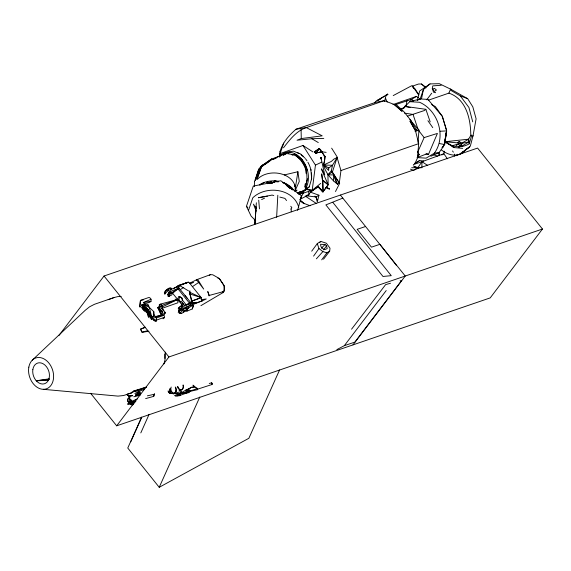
<?xml version="1.0" encoding="UTF-8"?>
<svg xmlns="http://www.w3.org/2000/svg" width="571" height="571" viewBox="0 0 571 571"><rect width="100%" height="100%" fill="white"/><g stroke="black" fill="none" stroke-linecap="round" stroke-linejoin="round"><path stroke-width="0.86" d="M268.898 183.141L268.456 182.827L268.92 183.427M323.222 191.777L322.965 180.757M143.999 304.058L149.788 302.266L151.037 301.267L151.051 299.225L149.752 297.655L148.553 297.577L140.43 300.417L139.767 306.855L140.43 300.417L143.549 299.775M421.869 167.845L421.94 161.714L443.867 153.735L444.117 151.179M186.824 311.216L187.438 309.296L188.601 308.012L191.635 305.849L193.648 305.528L192.227 308.961L186.824 311.216L185.803 309.896M288.455 187.06L288.441 186.696M288.526 187.002L288.526 186.824A2.555 1.342 50.8 0 0 288.498 186.539L287.705 185.425A0.828 0.471 49.2 0 0 287.534 185.368L287.035 185.696A3.033 1.713 45 0 0 286.985 185.882A3.141 1.763 45.7 0 1 287.042 185.696M157.924 307.748L159.295 306.213L159.316 304.778L160.208 304.186L177.624 299.475L177.945 302.766L162.143 308.304L157.853 307.562L161.143 315.014L164.02 315.299L165.205 312.487L162.143 308.304L161.622 305.292L160.872 304.086L161.493 305.571L177.624 299.475L175.069 299.197M288.248 187.052L287.813 185.803M290.047 188.223L290.039 187.859M290.125 188.173L289.383 186.539A0.828 0.435 55.1 0 0 289.226 186.467L288.769 186.767A3.141 1.634 51.8 0 0 288.733 186.96L288.733 186.96A3.041 1.577 51.8 0 1 288.783 186.731A1.499 0.778 51.9 0 1 288.876 186.539L289.297 186.496M138.482 392.741L138.503 391.777L134.842 393.433L138.482 392.741L138.832 395.553L138.425 394.868L138.946 393.119L139.41 395.632L140.18 394.875M289.861 188.202L289.847 187.688A1.406 0.685 55.6 0 0 289.804 187.502L289.397 186.86M454.623 155.947L454.659 154.234M461.653 145.341L461.696 143.257L459.455 141.558L458.028 142.172L458.277 144.063L459.869 145.812L461.653 145.341L458.634 147.14M430.827 156.268L439.049 152.585L443.489 146.497L445.123 141.729C452.018 147.432 461.425 148.474 469.198 143.835L468.605 139.188L470.782 135.434C470.725 119.032 466.321 99.126 448.906 93.116L428.164 100.282M255.044 223.504L256.072 206.688M305.264 183.726L305.142 187.188L307.626 178.68M254.302 186.596L254.545 181.628M267.392 183.719L267.421 182.299M269.155 183.255L268.306 182.677A0.906 0.607 -20.9 0 0 267.963 182.92L267.663 183.177L267.671 182.249M165.362 352.179L164.962 360.023L163.948 363.913M129.767 400.235L130.152 399.614M276.628 217.301L277.82 195.246M254.88 224.446L256.358 202.769M305.299 184.569L305.142 187.188C309.817 175.504 305.15 161.15 294.193 154.798L286.649 153.528L283.473 155.134M305.963 173.22L306.22 168.852L301.467 160.101L294.45 154.427L291.952 154.841M417.08 157.603L426.13 158.146L434.381 153.149C446.536 136.462 438.107 110.431 419.614 102.273L409.742 101.681L402.505 108.997M222.397 291.881C224.553 294.165 224.546 286.735 224.11 285.678L219.3 278.491L212.755 274.779L210.421 274.644L196.831 279.633L189.529 283.273L193.333 282.524L189.672 283.494M314.849 151.7L315.834 153.135L319.175 148.603L314.4 151.865L315.849 153.064L322.301 151.643L315.834 153.135L314.4 151.865L319.175 148.603L325.284 156.697L323.529 165.083C325.813 173.134 331.194 179.38 337.582 184.276L339.31 182.963L340.958 170.551L337.104 157.582L332.522 165.262L328.775 167.953L328.611 170.444L323.529 165.083C326.084 156.468 324.471 156.547 320.302 149.209M129.517 399.736L129.646 397.908M417.665 155.184L417.579 156.39L419.107 154.434L417.522 151.608M333.378 180.986L333.821 174.926L331.287 170.879L332.522 165.262L323.529 165.083L328.775 167.953M418.029 142.536L418.964 130.109L409.85 119.624M280.14 156.168L280.347 153.506L302.965 145.477L312.908 151.907M289.94 188.152L290.032 187.838M288.319 186.988L288.098 186.132M415.281 130.381L409.978 121.131L415.51 130.845L418.686 143.635L417.579 156.39L419.107 154.434L414.817 163.806M153.763 311.616L153.278 316.777L151.586 316.876L141.915 304.55L148.182 304.943L149.352 307.412L151.372 315.599L148.075 309.361L143.071 304.486L149.352 307.412L153.763 311.616L154.206 314.785M269.662 183.205L270.226 182.484L271.496 182.492M269.683 183.362A1.106 0.728 -14.7 0 0 269.762 183.584A1.149 0.764 -14.7 0 1 269.662 183.284L269.662 183.148A1.085 0.714 -15.4 0 1 269.812 182.813L270.019 182.706M138.832 395.553L139.01 393.84L135.434 395.032L137.611 393.533M279.333 157.153C279.647 145.755 287.834 136.355 296.042 129.224L375.896 102.273L384.197 100.682L394.597 104.586L402.127 111.345L393.947 104.464L396.431 104.807L403.69 111.473L411.541 121.259M192.406 302.737L196.617 302.359L184.726 305.421L189.879 302.965C190.793 303.958 193.248 302.502 191.599 301.766L189.929 293.979L189.893 290.789M445.102 140.794L445.48 137.318M445.673 135.584L445.958 132.986M323.55 259.191L329.674 251.169L330.002 248.221L326.376 243.232L320.738 241.397L317.298 243.574L311.709 251.183M445.451 137.183L444.759 143.143L446.643 130.916L442.304 116.298L435.366 106.584L431.605 104.543M445.651 135.477L445.951 132.922M299.432 194.297L312.209 190.314L315.449 165.112L302.965 145.477M442.282 147.561L444.681 144.52L446.643 130.916L440.12 131.244M323.036 180.357L322.558 180.978L322.893 191.87L317.847 186.703L310.388 192.141L308.783 194.875L299.804 199.436M294.936 190.607L297.891 171.728L284.308 174.933M181.628 308.547L182.192 305.242L178.823 307.783L181.628 308.547L179.308 309.032L178.723 307.655L182.092 305.107L182.57 306.356L181.614 305.763L182.092 305.107L181.078 306.663M444.481 143.407L446.643 130.916M384.519 101.567L386.003 95.642L387.602 94.108L388.037 94.458M462.581 151.893L462.767 152.336L470.297 146.205L473.059 135.62L476.107 118.818L472.824 106.856L467.67 98.669L450.997 89.354L439.342 83.701L430.013 83.908L419.664 90.989L417.444 100.089M405.945 106.299L407.016 100.66M421.548 98.662L423.389 89.611L430.013 83.908M183.891 393.812L188.951 392.57L189.815 391.57L180.079 395.446L179.986 394.126L169.73 393.133L168.088 390.907A2.998 2.027 76.2 0 0 170.386 393.212M175.682 387.259L176.175 390.457L175.818 392.177L174.769 393.383L173.677 393.783L169.73 393.133L169.187 391.72M145.555 387.645L138.318 390.543L137.54 390.386L138.717 391.242L137.868 390.2L138.168 389.6L146.319 387.052M170.087 388.53L170.329 390.436L169.73 393.133L173.677 393.783M267.656 183.348L268.37 182.834L267.778 183.163M326.012 187.838L322.893 191.87L318.297 186.796L310.388 192.141L318.946 195.211L317.305 201.998L316.056 196.966L314.849 196.131M297.591 210.392L301.524 195.824L280.839 180.779L253.296 186.067L246.429 206.359L251.133 216.138L255.722 220.806M178.245 312.787L178.802 310.66L184.768 307.89L186.738 307.633A4.361 1.313 -38.7 0 1 186.781 308.333M415.51 130.845L415.945 129.203L416.973 130.424L415.51 130.109M294.386 186.453L294.836 184.783M129.795 399.614L129.638 400.185L131.251 399.807M272.267 182.927L272.574 182.542M309.218 186.903L298.84 193.548L304.25 190.921L309.218 186.903L311.659 178.752L310.831 169.33M410.506 101.674L411.227 99.283M469.198 143.835L471.824 135.106L470.782 135.434M162.185 309.967L162.614 306.77L177.624 299.475M260.84 167.51L258.799 169.066L255.358 180.222L260.554 166.668L271.489 159.052L260.554 166.668L256.5 178.959M192.227 308.961L193.269 305.706L192.156 304.329M326.812 187.659L329.388 188.994L326.105 187.659L328.154 184.776L327.918 174.826L332.393 172.049L337.104 157.582L334.049 159.024L331.344 161.415L323.529 165.083M300.16 199.886L301.524 195.824M171.15 288.205L170.551 289.975L171.15 288.205L170.422 288.034L167.646 289.347L166.14 290.575L164.769 293.965L164.362 293.658M248.599 210.135L252.803 197.809C265.858 185.104 293.337 188.359 298.726 207.18M423.389 89.611L420.213 98.94L418.664 99.682M254.552 181.457L258.799 169.066M257.186 179.166L261.368 166.975L271.967 159.537M283.723 143.071L279.455 155.54L280.09 155.819M209.25 383.484L211.698 382.777L212.148 383.591L211.534 383.462L212.405 384.383L197.716 389.122L197.516 389.686L189.294 391.542M272.524 182.834L272.495 183.027A0.764 0.521 -5 0 1 272.595 182.791L272.61 182.691M142.279 306.27L144.249 308.269L142.279 306.27L143.185 306.648M151.129 319.182L151.693 318.661M404.04 108.005L404.689 106.349L406.238 105.606M129.41 402.077L128.097 401.649L127.654 400.685L128.732 397.966M153.356 396.41L154.441 393.676M256.736 178.98L262.289 165.083M153.435 319.482L155.091 321.295A2.398 1.734 70.6 0 0 156.533 320.795L156.597 317.919L155.105 316.648L162.328 314.949L165.205 312.487L165.019 313.615M448.906 93.116L450.212 89.961L460.347 95.964L467.67 98.669M425.923 153.934L428.514 154.348L437.407 133.414L424.132 137.59L417.715 152.064M130.752 441.826L141.644 417.494M140.801 432.911L149.131 414.275M141.651 417.123L127.761 448.028L159.223 487.299L248.87 438.278L279.576 369.958M159.223 487.299L199.793 397.016M472.56 136.719L473.059 135.62M168.095 295.699L168.495 294.822L168.124 296.178M150.123 316.727L150.637 316.327L147.725 314.564L146.726 310.895L142.507 306.363L144.22 309.746L146.726 310.895L150.965 316.641L150.123 316.727L147.725 314.564L150.551 316.612L150.123 316.727L150.637 316.327M176.175 390.457L174.769 393.383L169.73 393.133L169.687 389.022M142.143 305.157L141.879 305.685L144.249 308.269M181.978 307.862L182.677 306.484L182.192 305.242M271.546 182.963L269.947 183.027L270.269 182.67M335.491 191.542L339.681 183.298M223.075 292.673L224.189 290.389L224.11 285.678L219.3 278.491L217.886 278.17M374.74 102.994L375.532 101.538L387.602 94.108M165.105 293.829L164.769 293.965L167.838 290.81L169.173 288.441M300.66 197.923L303.679 192.62M303.665 191.028L303.258 190.757L303.665 191.028A21.805 15.888 71 0 1 298.512 194.197M181.856 301.417A2.255 1.634 70.8 0 1 179.451 300.474A2.255 1.634 70.8 0 1 179.715 297.52L179.779 296.592L181.764 297.855L182.335 300.789A2.255 1.634 70.8 0 0 181.157 297.462L178.573 296.52L177.795 299.24L183.762 307.248M288.798 186.681L289.219 186.553M321.352 158.531L320.909 157.353L321.138 159.088L321.566 159.116M287.063 185.611L287.684 185.418M459.27 147.075L461.696 143.257L468.605 139.188L468.898 141.508M456.493 155.719L457.492 154.241M417.936 167.56L421.94 161.714L427.679 165.433M133.079 404.318L127.861 404.232L128.546 402.683M313.586 256.108L318.946 248.549L317.298 243.574M321.701 259.855L326.897 252.81L329.674 251.169M318.575 186.696L322.893 191.87L328.154 184.776L321.63 169.616M283.487 147.818C289.604 139.895 296.499 130.78 306.299 127.597L384.197 100.682M316.198 152.942L319.574 148.46M58.82 335.634L104.058 276.007L477.592 148.075L542.45 229.028L490.211 297.891L116.677 425.823L90.618 393.298M116.677 425.823L168.916 356.968L542.45 229.028M352.999 344.884L405.239 276.029L340.38 195.068M336.833 349.63L344.334 345.662L386.217 290.56M426.68 99.818L431.726 93.216M351.558 329.196L385.625 284.615L390.5 283.245M290.753 209.122L291.838 207.701L290.775 206.274M305.385 188.187L305.835 187.773L305.357 184.247M323.493 249.862L326.591 245.865L325.049 244.574L320.581 244.267L320.802 246.001A3.819 2.313 37.3 0 0 324.806 249.577L327.197 248.599L326.591 245.865M135.905 401.235L130.923 402.419L134.164 401.941L135.877 399.771M319.689 242.718L320.738 241.397M169.009 296.185L169.43 295.671L169.516 296.042L168.531 294.943L171.9 292.395L172.399 293.651L171.65 295.057L169.009 296.185L168.424 294.807L168.873 292.088L179.03 288.077L172.271 293.501L171.792 292.266L168.873 292.088L167.774 294.45L168.909 296.056M127.861 404.232L128.903 402.955M150.558 318.561L151.165 317.833M285.486 184.59L285.864 184.776M168.952 295.264L171.9 292.395M316.391 258.82L322.886 251.59L326.897 252.81M331.287 170.879L327.918 174.826L333.821 174.926L339.31 182.963L332.393 172.049M314.899 151.608L315.834 153.135M267.635 183.098L267.927 182.841A0.914 0.614 -20.9 0 1 268.291 182.684A0.864 0.578 -20.9 0 0 268.063 182.77L267.792 182.948M285.143 153.62L286.307 152.45L293.287 151.129L300.639 153.999L304.957 158.153M321.366 248.214L325.049 244.574M414.603 170.065L417.008 167.688L418.522 168.616M184.283 308.576L185.554 307.462L202.32 300.817L201.113 299.704L206.281 298.961L202.32 300.817L201.763 300.51L201.22 297.627L189.258 282.702L188.23 282.11L187.852 282.402C180.95 284.908 174.655 288.005 167.838 290.81M32.283 360.151L85.229 310.289L89.611 306.777L94.501 304.279L113.857 297.619L117.655 296.627L121.209 296.442M191.599 301.766L187.131 304.828M267.792 183.255L268.484 182.906M269.94 182.777L270.64 182.434M269.919 182.699L270.625 182.356M430.184 121.88L425.866 109.311L424.424 110.517L407.48 116.141M128.803 402.148L131.123 400.878L128.975 402.455L131.123 400.878L134.164 401.941L134.071 401.213M186.624 390.443L191.578 387.309L194.497 386.895L197.716 389.122L197.074 388.144L197.024 388.694L189.179 391.313M295.45 191.413L297.006 190.114L294.807 191.471L299.268 181.4L297.891 171.728M458.106 142.671L459.455 141.558M279.626 156.176L279.997 155.869A21.805 15.888 71 0 1 302.038 159.545L306.534 168.773L301.674 159.823L294.5 154.027L302.038 159.545L302.409 162.193M305.364 189.401L312.209 190.314L320.709 183.37M183.455 311.944L184.961 310.724M183.248 308.811L181.742 310.032L178.802 310.66L179.965 313.122L180.679 313.272L178.802 310.66L179.965 313.122M279.654 156.19L286.656 152.721M264.937 164.398L269.034 161.293M456.165 145.634L458.277 144.063M459.705 154.063L469.619 146.954L465.486 149.909A26.709 18.072 58.8 0 1 459.833 154.284M130.074 401.627L131.123 400.878L128.982 402.327M326.548 187.345L326.105 187.659L326.533 187.416M288.355 153.264L289.754 152.279L286.307 152.45L289.775 152.564M324.506 157.232L325.284 156.697M131.123 400.878L128.96 402.348L134.164 401.941M192.498 286.599L199.058 282.202M180.043 289.79L183.748 287.37M260.554 166.668L264.773 163.92M266.885 162.542L268.291 161.629M435.266 90.753L436.437 90.018L434.381 88.348L432.625 89.162L433.425 92.095L435.545 92.716L432.254 88.733L432.775 85.878L441.162 85.265M209.264 275.365L210.421 274.644M288.305 153.185L289.754 152.279M259.948 185.083L264.259 182.463M395.161 104.764L411.634 99.311L416.43 96.406L418.479 97.812M178.438 286.549L176.425 286.878L173.249 288.769M441.975 147.411L443.489 146.497M441.818 154.984L443.867 153.735L447.4 158.802M306.106 195.753L316.056 196.966L318.946 195.211M458.342 146.733L459.869 145.812M137.575 390.129L135.641 391.271L137.575 390.129L131.187 392.57L137.889 390.093L133.507 391.056L138.168 389.6M460.918 146.626L469.241 141.808L458.442 144.078M414.532 163.549L419.649 160.587L423.682 160.979M414.625 163.477L419.649 160.587M170.03 293.18L167.774 294.45L168.424 294.807L179.03 288.077L176.774 289.347M200.885 305.678L223.083 292.559M297.869 193.112L300.696 191.535M384.39 96.485L377.096 100.525L380.379 99.39M385.853 95.671L387.309 94.865M283.18 155.141L286.785 153.142M270.29 182.656L270.911 182.513A0.871 0.6 -12.1 0 1 271.125 182.542L271.51 182.87M393.219 95.585L411.77 85.686L415.117 88.962L418.843 94.793M179.879 285.943L178.288 286.649L177.852 285.714L188.23 282.11M272.296 159.594L278.755 156.254M318.297 186.796L317.847 186.703L318.539 186.353M261.611 199.614L264.601 198.116M297.641 192.927L300.603 191.456M181.421 393.034L179.194 394.147L174.769 393.383L181.685 391.306L179.194 394.147L180.079 395.446M418.657 99.682L420.213 98.94L427.943 99.411L442.304 116.298L446.344 129.51M315.449 165.112L321.666 162.157M189.351 305.728L185.554 307.462L186.738 307.633M270.304 182.734L271.039 182.599A0.906 0.628 -12 0 1 271.282 182.67L271.453 182.791M417.123 100.325L420.213 98.94L409.742 101.681M137.582 398.772L129.003 402.598L127.654 400.685A2.398 1.763 73.1 0 1 127.825 398.694L128.475 398.051L129.638 398.03M317.847 186.703L318.632 186.367M332.857 202.398L391.242 275.665L382.977 276.471L325.877 204.889L342.814 198.116M145.562 305.157L143.321 302.551L151.051 299.225M145.177 327.197L140.545 329.132L142.079 332.265L148.945 331.287M184.861 283.637L187.852 282.402L177.852 285.714M160.687 315.62L162.328 314.949L162.235 311.63M296.042 129.224L306.299 127.597L322.201 135.848L301.281 138.56L297.063 140.209L311.866 138.732L323.793 138.382M417.28 157.553L426.965 153.77L428.514 154.348M189.686 291.317L189.929 293.979L192.07 301.095L201.22 297.627L190.1 292.445M139.51 391.178L144.434 389.315M108.226 299.675L113.857 297.619M145.405 327.361L140.545 329.132L142.079 332.265L147.775 330.609M138.703 389.9L146.233 387.224M156.597 317.919L164.02 315.299L155.105 316.648M156.875 319.967L164.384 317.319L164.377 316.305M179.986 394.126L190.029 390.593L185.304 390.4L179.194 394.147L190.029 390.593M415.074 131.473L418.964 130.109M322.28 151.558L322.158 151.986M340.958 170.551L418.686 143.635M193.976 303.701L202.32 300.817M271.403 159.066L279.298 156.34M272.224 159.637L276.171 158.274M413.661 88.548L412.505 86.107L418.543 84.03L421.434 83.98L425.738 87.199M416.43 96.406L392.948 104.579M400.756 108.868L404.81 107.476L404.689 106.349L425.866 109.311M272.802 182.42L274.23 182.413L273.595 182.22M365.568 226.494L357.168 229.328L371.471 247.164L379.872 244.331L396.36 265.287M179.665 308.711L178.316 308.89L178.338 308.433L178.423 309.018L179.772 308.84M344.334 345.662L354.841 342.122L401.727 280.425L400.128 280.818M273.002 182.27L272.231 182.991A1.171 0.792 -6.3 0 1 272.26 182.841L273.131 182.242A1.306 0.942 -2.7 0 1 273.402 182.213L273.53 182.299M413.318 164.605L421.94 161.714M179.993 394.868L175.904 396.245L174.583 395.51L179.658 394.197M151.336 316.755L150.494 316.769M138.425 394.868L135.748 395.76L139.01 393.84L139.074 394.804M189.601 388.965L185.304 390.4L191.578 387.309L190.379 387.573L194.497 386.895L192.977 385.154L197.716 389.122M161.286 314.478L157.853 307.562L160.801 306.634L161.622 305.292L162.614 306.77M134.285 402.919L130.538 404.082L130.845 403.34L135.077 402.22M179.094 390.5L182.006 389.715A4.361 2.948 76.2 0 0 183.091 384.947A4.033 2.727 76.2 0 1 181.557 389.636A4.033 2.727 76.2 0 1 177.888 386.538M145.634 398.601L153.877 396.317L154.577 394.204L147.375 395.839M223.918 291.481L209.15 295.457L209.093 295.935M168.516 296.156L169.466 295.906L168.024 296.049M456.814 144.492L451.925 145.719L453.902 147.568L462.681 148.36M180.35 390.121L182.006 389.715M133.821 396.759L139.759 395.36M146.854 305.242L148.182 304.943M268.334 182.756L269.155 183.013L268.506 182.641M130.352 404.011L131.844 404.803L133.35 404.511M127.633 393.862L131.694 392.905L123.543 395.525L118.04 396.11L43.289 389.322M301.759 191.392L304.25 190.921A20.713 15.096 71 0 0 306.356 189.458M267.428 196.153L258.328 197.737L272.067 195.082L273.787 195.525M143.321 302.551L151.037 301.267M191.62 303.172L196.617 302.359M266.407 182.463L268.156 182.192M269.912 181.913L271.66 181.642M134.192 402.819L128.311 403.59M307.048 195.146L308.783 194.875L308.661 191.349M48.449 380.286L36.28 380.793L49.277 378.809M292.459 155.041L294.193 154.798M270.647 182.434L271.639 182.677A0.985 0.664 -9 0 1 271.753 182.863L271.789 182.97M434.381 153.149L439.049 152.585M322.993 180.821L322.608 180.871L321.723 174.019M177.21 395.967L179.758 395.667M131.844 404.803L133.307 404.639M36.28 380.793L49.427 379.344M445.002 141.658L453.902 147.568L450.99 145.105L445.123 141.729L468.605 139.188M270.747 182.342L270.868 182.335A1.078 0.764 -12.6 0 1 271.089 182.342L271.382 182.427M273.423 182.392L273.773 182.434M162.892 318.697L163.185 318.682A2.398 1.734 70.6 0 0 164.384 317.319M411.67 167.738L417.008 167.688L418.293 168.524M130.809 403.097L128.182 403.012L129.239 401.756L129.253 402.319M151.665 317.005L150.687 316.976L148.867 313.957M178.48 285.386L179.515 285.457M445.123 141.729L461.696 143.257M142.564 305.756L141.879 305.685L144.213 308.026L148.075 310.167L149.495 313.85L151.586 316.876M273.595 182.306L274.123 182.434M153.413 314.257L156.211 317.512L156.533 320.795L153.97 320.517L152.207 318.625M414.239 166.96L421.027 167.746M326.141 152.357L321.687 151.815L322.28 151.893M181.706 305.977L182.57 306.356M404.532 113.115L413.054 114.45L417.986 129.196M306.156 189.294L312.209 190.314M287.541 185.447L287.142 185.482A1.506 0.842 45.8 0 0 286.985 185.718A3.055 1.72 45.3 0 0 286.949 185.875M179.18 313.001L180.679 313.272M439.37 143.549L444.681 144.52M151.565 316.605L156.211 317.512M282.709 182.62L284.401 182.963L291.931 188.159L284.258 182.948L282.595 182.606M275.893 181.564L277.542 181.885M404.689 106.349L410.135 107.505M279.797 197.074L284.943 198.394L286.535 200.542M159.295 306.213L160.801 306.634L159.316 304.778M291.603 188.473L291.224 188.558A1.506 0.671 60.3 0 0 291.131 188.723M189.929 293.979L201.22 297.627L191.899 300.903L192.22 302.166L192.07 301.095M181.342 302.987L179.18 301.295L172.192 292.759M310.117 205.781L302.944 202.969L300.439 200.728M433.346 154.591L437.507 156.119M450.319 89.076L450.997 89.354M168.331 391.82L170.129 392.927M410.506 169.152L413.789 170.522M151.008 317.276L151.508 317.483M289.254 186.781L289.947 187.452L289.311 186.596M168.531 294.943L169.394 295.314M291.574 188.551L291.21 188.723A1.499 0.664 60.7 0 1 291.296 188.516L291.66 188.501M127.776 395.089L128.918 395.646L126.605 394.433L128.889 396.153L129.924 398.066L129.217 397.48M413.254 165.861L417.008 167.688M329.388 188.994L326.548 187.259M287.67 185.711L288.255 186.282A1.406 0.757 49.4 0 1 288.312 186.481L288.426 186.596M287.641 185.489L288.398 186.446M311.866 138.732L318.29 142.572M180.065 285.807L188.53 290.91M185.111 295.699L187.01 298.069M144.306 307.869L148.075 310.167L148.981 313.829L149.495 313.85L148.075 309.361L142.258 305.599L144.306 307.869L141.915 304.55M305.192 196.039L316.277 203.404M287.805 185.482L288.526 186.81M286.599 185.033L287.941 185.946M300.232 200.814L304.464 203.74L300.589 200.521M246.429 206.359L247.864 207.394M147.725 314.564L150.508 316.598M137.868 390.2L138.318 390.543M150.787 316.455L156.533 320.795M322.644 180.536L328.154 184.776L323.678 180.907M318.946 248.549L322.886 251.59M142.258 305.599L148.075 310.167L148.075 309.361M127.654 400.685L129.41 402.105M168.773 391.463L170.151 392.584M168.652 391.499L170.022 392.612M162.328 314.949L157.853 307.562L163.063 311.966M421.434 83.98L425.952 87.92M291.667 188.837L292.188 189.829M140.088 306.292L150.159 315.863M411.634 99.311L413.532 101.117M157.853 307.562L162.578 312.451M291.81 188.63L292.316 189.8L291.881 188.708M291.717 188.88L291.967 189.279M182.07 302.866L184.861 306.156M142.643 309.011L144.534 311.202M289.568 186.674L290.125 187.98M185.889 307.412L187.438 309.296L185.91 307.312M144.263 308.39L148.788 314.221L146.726 310.895M177.688 286.428L191.042 302.951M176.425 286.878L191.635 305.849M104.058 276.007L168.916 356.968M182.606 300.325L186.424 305.214M187.516 306.613L188.601 308.012M418.257 130.017L424.132 137.59M320.231 188.43L322.893 191.87M184.897 305.985L182.356 302.68L183.312 304.279M460.347 95.964L468.934 107.476L472.745 121.873M412.505 86.107L418.614 94.857M128.782 396.203L129.924 398.066M181.628 305.314L182.149 306.035M427.922 120.702L432.761 127.647M291.795 188.758L292.145 189.522M256.265 208.344L253.453 204.14L256.215 211.199M411.47 122.023L416.973 130.424M452.539 150.944L453.331 152.171M331.644 148.167L337.368 157.282M139.003 391.642L140.38 393.697L140.109 392.02M149.145 317.811L147.953 315.642L148.51 316.941M162.143 308.304L163.377 310.581M321.509 168.773L324.721 174.833L320.909 157.353L321.409 159.388M170.329 390.436L171.129 392.163M385.525 98.276L387.167 102.002M151.394 318.518L151.843 319.632M337.582 184.276L333.821 174.926L336.269 182.72M143.043 306.641L144.22 309.746M316.056 196.966L317.212 200.021M137.54 390.386L137.882 391.299M279.968 151.172L280.725 153.699M271.775 182.891L271.746 182.784A0.978 0.664 -9.5 0 0 271.632 182.606A1.192 0.807 -8.5 0 1 271.775 182.891L271.789 183.041M439.099 153.057L439.477 154.698M211.698 382.777L211.934 384.24M454.373 154.206L454.623 155.89M305.671 185.14L306.049 187.78L305.349 188.401L306.049 187.78A21.805 15.888 71 0 0 302.038 159.545L300.339 159.259L302.038 159.545L302.394 162.193M321.694 174.069L322.558 180.978M152.079 317.654L152.114 318.033M438.685 152.321L438.999 155.776M258.706 200.171L259.462 208.858M164.748 354.013L164.933 358.467M301.067 129.381L301.281 138.56M255.144 219.992L255.166 223.554M291.231 209.172L291.239 211.777M458.998 154.577A26.709 18.072 58.8 0 1 441.24 149.802M175.268 387.059A3.819 2.584 76.2 0 1 175.654 392.156A3.819 2.584 76.2 0 1 172.085 392.141A3.819 2.584 76.2 0 1 171.172 387.045M164.462 292.916A3.811 1.149 -38.7 0 1 166.653 289.654A3.811 1.149 -38.7 0 1 170.386 288.112M180.75 390.093A4.361 2.948 76.2 0 1 177.438 386.66M169.68 392.677A2.298 1.556 76.2 0 1 168.959 392.448M170.265 393.241A2.998 2.027 76.2 0 1 168.509 392.127M259.398 184.797A21.805 15.988 2.7 0 1 278.605 181.3M282.845 182.377A21.805 15.988 2.7 0 1 293.28 189.572M269.69 183.22A1.085 0.721 -15.4 0 1 269.833 182.898M288.798 186.596A1.506 0.785 51.7 0 0 288.683 186.86A3.376 1.763 51.4 0 0 288.655 187.017M302.873 161.771A16.509 12.034 71 0 1 307.119 170.436M297.57 152.807A20.713 15.096 71 0 1 298.968 153.428M301.095 154.684A20.713 15.096 71 0 1 303.122 156.297M305.478 158.759A20.713 15.096 71 0 1 306.977 160.779M307.897 162.257A20.713 15.096 71 0 1 311.009 170.301M311.452 172.899A20.713 15.096 71 0 1 311.352 179.687M257.607 179.101A20.713 15.189 2.7 0 1 280.696 173.755A20.713 15.189 2.7 0 1 295.307 188.444M292.152 189.529A1.413 0.585 63.8 0 1 292.181 189.715M196.831 279.633L196.324 280.575L197.123 280.561L203.711 289.083L197.901 279.84L196.831 279.633M129.945 395.988L129.389 396.124L132.722 395.646L129.945 395.988M182.998 311.031L185.09 311.088L182.998 311.031M278.491 181.756L274.266 180.893L278.427 181.749M209.15 295.457L207.765 291.524L209.086 295.485M181.664 313.251A3.819 1.149 -38.7 0 0 186.681 308.99A3.819 1.149 -38.7 0 0 182.684 310.11A3.819 1.149 -38.7 0 0 181.664 313.251M28.835 367.146A16.331 12.005 71 0 0 44.916 389.208A16.331 12.005 71 0 0 49.506 363.841A16.331 12.005 71 0 0 28.835 367.146M32.833 369.665A10.899 8.015 71 0 0 43.996 383.883A10.899 8.015 71 0 0 46.422 366.646A10.899 8.015 71 0 0 32.833 369.665"/></g></svg>
